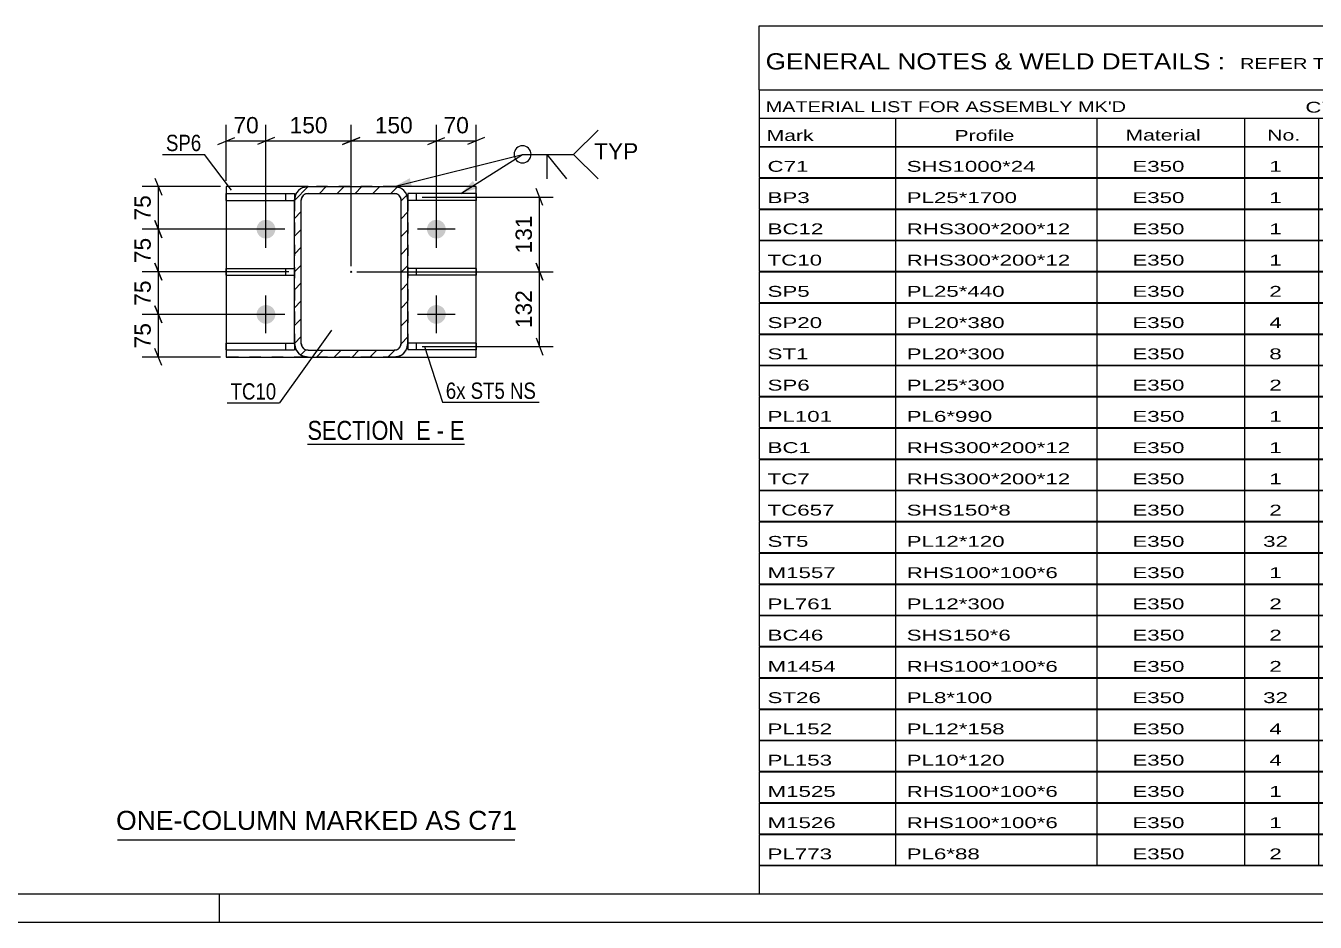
# Model space of a CAD drawing. Header units: millimetres. Extents: x -214 to 627, y -250 to 344.
# Drawn here: x 173 to 400.1, y -250.5 to -92.7 of the extents above; entities that cross this region are included whole.
import ezdxf

# ---------------------------------------------------------------- set-up
doc = ezdxf.new("R2010")
doc.units = ezdxf.units.MM
doc.linetypes.add('DXK_LINE_DOT2', pattern=[3.9198, 1.9599, -1.9599])
doc.linetypes.add('DXK_LINE_DOT3', pattern=[5.9187, 2.979, -0.9799, 0.9799, -0.9799])
doc.styles.add('Arial', font='ARIAL.TTF', dxfattribs={"height": 0.2})
doc.styles.add('Arial Narrow', font='ARIALN.TTF', dxfattribs={"height": 0.2})

# ---------------------------------------------------------------- blocks, each defined once
blk = doc.blocks.new('Unknown-284856835-1134')
at = {"color": 5, "linetype": 'Continuous'}
for p, q in [((-208.86, -245.46), (622.14, -245.46)), ((207.14, -250.46), (207.14, -245.46)), ((-213.86, -250.46), (627.14, -250.46))]:
    blk.add_line(p, q, dxfattribs=at)
blk = doc.blocks.new('Unknown-284856835-23 - 2285')
at = {"color": 6, "linetype": 'Continuous'}
blk.add_line((222.62, -166.33), (250.26, -166.33), dxfattribs=at)
at = {"color": 0, "linetype": 'Continuous'}
blk.add_wipeout([(240.72, -165.58), (240.72, -162.08), (222.62, -162.08), (222.62, -165.58)], dxfattribs=at)
at = {"color": 7, "linetype": 'Continuous', "style": 'Arial Narrow'}
blk.add_text('SECTION ', height=3.34, dxfattribs=at).set_placement((222.62, -165.58))
at = {"color": 0, "linetype": 'Continuous'}
blk.add_wipeout([(244.33, -165.58), (244.33, -162.08), (241.77, -162.08), (241.77, -165.58)], dxfattribs=at)
at = {"color": 7, "linetype": 'Continuous', "style": 'Arial Narrow'}
blk.add_text('E', height=3.34, dxfattribs=at).set_placement((241.77, -165.58))
at = {"color": 0, "linetype": 'Continuous'}
blk.add_wipeout([(246.66, -165.58), (246.66, -162.08), (245.38, -162.08), (245.38, -165.58)], dxfattribs=at)
at = {"color": 7, "linetype": 'Continuous', "style": 'Arial Narrow'}
blk.add_text('-', height=3.34, dxfattribs=at).set_placement((245.38, -165.58))
at = {"color": 0, "linetype": 'Continuous'}
blk.add_wipeout([(250.26, -165.58), (250.26, -162.08), (247.71, -162.08), (247.71, -165.58)], dxfattribs=at)
at = {"color": 7, "linetype": 'Continuous', "style": 'Arial Narrow'}
blk.add_text('E', height=3.34, dxfattribs=at).set_placement((247.71, -165.58))
blk = doc.blocks.new('Part-284856835-2384 - 2285')
at = {"color": 2, "linetype": 'Continuous'}
for p, q in [((252.31, -148.55), (240.31, -148.55)), ((240.31, -148.55), (240.31, -149.75)), ((252.31, -149.75), (240.31, -149.75)), ((252.31, -148.55), (252.31, -149.75))]:
    blk.add_line(p, q, dxfattribs=at)
at = {"color": 7, "linetype": 'DXK_LINE_DOT2'}
blk.add_line((241.81, -149.75), (241.81, -148.55), dxfattribs=at)
blk = doc.blocks.new('Part-284856835-2389 - 2285')
at = {"color": 2, "linetype": 'Continuous'}
for p, q in [((252.31, -122.25), (240.31, -122.25)), ((240.31, -122.25), (240.31, -123.45)), ((252.31, -122.25), (252.31, -123.45)), ((252.31, -123.45), (240.31, -123.45))]:
    blk.add_line(p, q, dxfattribs=at)
at = {"color": 7, "linetype": 'DXK_LINE_DOT2'}
blk.add_line((241.81, -123.45), (241.81, -122.25), dxfattribs=at)
blk = doc.blocks.new('Bolt-284856835-2302 - 2285')
at = {"linetype": 'Continuous'}
for points in [[(213.66, -128.5, -1), (216.96, -128.5, -1)], [(243.66, -128.5, -1), (246.96, -128.5, -1)], [(213.66, -143.5, -1), (216.96, -143.5, -1)], [(243.66, -143.5, -1), (246.96, -143.5, -1)]]:
    blk.add_hatch(color=1, dxfattribs=at).paths.add_polyline_path(points)
at = {"color": 1, "linetype": 'Continuous'}
for p, q in [((215.31, -131.8), (215.31, -125.2)), ((245.31, -131.8), (245.31, -125.2)), ((218.61, -128.5), (212.01, -128.5)), ((248.61, -128.5), (242.01, -128.5)), ((215.31, -146.8), (215.31, -140.2)), ((245.31, -146.8), (245.31, -140.2)), ((218.61, -143.5), (212.01, -143.5)), ((248.61, -143.5), (242.01, -143.5))]:
    blk.add_line(p, q, dxfattribs=at)
blk = doc.blocks.new('Part-284856835-2394 - 2285')
at = {"color": 2, "linetype": 'Continuous'}
for p, q in [((252.31, -135.4), (240.31, -135.4)), ((240.31, -135.4), (240.31, -136.6)), ((252.31, -135.4), (252.31, -136.6)), ((252.31, -136.6), (240.31, -136.6))]:
    blk.add_line(p, q, dxfattribs=at)
at = {"color": 7, "linetype": 'DXK_LINE_DOT2'}
blk.add_line((241.81, -136.6), (241.81, -135.4), dxfattribs=at)
blk = doc.blocks.new('Part-284856835-2399 - 2285')
at = {"color": 2, "linetype": 'Continuous'}
for p, q in [((208.31, -149.75), (208.31, -148.55)), ((208.31, -148.55), (220.31, -148.55)), ((208.31, -149.75), (220.31, -149.75)), ((220.31, -148.61), (220.31, -149.75))]:
    blk.add_line(p, q, dxfattribs=at)
at = {"color": 7, "linetype": 'DXK_LINE_DOT2'}
for p, q in [((218.81, -149.75), (218.81, -148.55)), ((220.31, -148.61), (220.31, -148.55)), ((220.31, -148.55), (220.31, -148.61)), ((220.31, -148.55), (220.31, -148.55)), ((220.31, -148.55), (220.31, -148.55))]:
    blk.add_line(p, q, dxfattribs=at)
blk = doc.blocks.new('Part-284856835-2404 - 2285')
at = {"color": 2, "linetype": 'Continuous'}
for p, q in [((208.31, -123.45), (208.31, -122.25)), ((208.31, -122.25), (220.31, -122.25)), ((220.31, -122.25), (220.31, -123.4)), ((208.31, -123.45), (220.31, -123.45))]:
    blk.add_line(p, q, dxfattribs=at)
at = {"color": 7, "linetype": 'DXK_LINE_DOT2'}
for p, q in [((218.81, -123.45), (218.81, -122.25)), ((220.31, -123.4), (220.31, -123.45)), ((220.31, -123.45), (220.31, -123.45)), ((220.31, -123.45), (220.31, -123.45))]:
    blk.add_line(p, q, dxfattribs=at)
blk = doc.blocks.new('Part-284856835-2409 - 2285')
at = {"color": 2, "linetype": 'Continuous'}
for p, q in [((208.31, -136.6), (208.31, -135.4)), ((208.31, -135.4), (220.31, -135.4)), ((208.31, -136.6), (220.31, -136.6))]:
    blk.add_line(p, q, dxfattribs=at)
at = {"color": 7, "linetype": 'DXK_LINE_DOT2'}
for p, q in [((218.81, -136.6), (218.81, -135.4)), ((220.31, -135.4), (220.31, -136.6)), ((220.31, -135.4), (220.31, -135.4)), ((220.31, -135.4), (220.31, -135.4)), ((220.31, -136.6), (220.31, -136.6)), ((220.31, -136.6), (220.31, -136.6))]:
    blk.add_line(p, q, dxfattribs=at)
blk = doc.blocks.new('Part-284856835-2452 - 2285')
at = {"color": 2, "linetype": 'Continuous'}
for p, q in [((208.31, -121), (208.31, -151)), ((222.71, -121), (208.31, -121)), ((252.31, -121), (237.91, -121)), ((252.31, -151), (252.31, -121)), ((208.31, -151), (222.71, -151)), ((237.91, -151), (252.31, -151))]:
    blk.add_line(p, q, dxfattribs=at)
at = {"color": 7, "linetype": 'DXK_LINE_DOT2'}
for p, q in [((237.91, -121), (222.71, -121)), ((237.91, -151), (208.31, -151))]:
    blk.add_line(p, q, dxfattribs=at)
blk = doc.blocks.new('Part-284856835-2469 - 2285')
at = {"linetype": 'Continuous'}
h = blk.add_hatch(dxfattribs=at)
h.set_pattern_fill('', scale=0.7, style=0, pattern_type=0)
h.set_pattern_definition([(45, (220.3085, -148.6022), (-1.57154, 1.57154), [])])
h.paths.add_polyline_path([(220.31, -123.4), (220.31, -148.6), (220.49, -149.52), (221.01, -150.3), (221.79, -150.82), (222.71, -151), (237.91, -151), (238.83, -150.82), (239.61, -150.3), (240.13, -149.52), (240.31, -148.6), (240.31, -123.4), (240.13, -122.48), (239.61, -121.71), (238.83, -121.18), (237.91, -121), (222.71, -121), (221.79, -121.18), (221.01, -121.71), (220.49, -122.48)])
h.paths.add_polyline_path([(221.86, -122.55), (222.25, -122.29), (222.71, -122.2), (237.91, -122.2), (238.37, -122.29), (238.76, -122.55), (239.02, -122.94), (239.11, -123.4), (239.11, -148.6), (239.02, -149.06), (238.76, -149.45), (238.37, -149.71), (237.91, -149.8), (222.71, -149.8), (222.25, -149.71), (221.86, -149.45), (221.6, -149.06), (221.51, -148.6), (221.51, -123.4), (221.6, -122.94)])
blk.add_hatch(color=246, dxfattribs=at).paths.add_polyline_path([(230.31, -136.1, -1), (230.31, -135.9, -1)])
at = {"color": 7, "linetype": 'DXK_LINE_DOT2'}
for p, q in [((220.31, -123.4), (220.49, -122.48)), ((221.79, -121.18), (222.71, -121)), ((222.71, -122.2), (222.25, -122.29)), ((222.71, -121), (237.91, -121)), ((222.71, -122.2), (237.91, -122.2)), ((237.91, -121), (238.83, -121.18)), ((238.37, -122.29), (237.91, -122.2)), ((240.13, -122.48), (240.31, -123.4)), ((220.31, -123.4), (220.31, -148.6)), ((221.6, -122.94), (221.51, -123.4)), ((221.51, -148.6), (221.51, -123.4)), ((239.11, -123.4), (239.02, -122.94)), ((239.11, -148.6), (239.11, -123.4)), ((240.31, -123.4), (240.31, -148.6)), ((240.31, -123.4), (240.31, -123.4)), ((220.49, -149.52), (220.31, -148.6)), ((221.51, -148.6), (221.6, -149.06)), ((222.25, -149.71), (222.71, -149.8)), ((222.71, -149.8), (237.91, -149.8)), ((237.91, -149.8), (238.37, -149.71)), ((239.02, -149.06), (239.11, -148.6)), ((240.31, -148.6), (240.13, -149.52)), ((222.71, -151), (221.79, -150.82)), ((222.71, -151), (237.91, -151)), ((238.83, -150.82), (237.91, -151))]:
    blk.add_line(p, q, dxfattribs=at)
at = {"color": 2, "linetype": 'Continuous'}
for p, q in [((220.49, -122.48), (220.31, -123.4)), ((222.71, -121), (221.79, -121.18)), ((222.25, -122.29), (222.71, -122.2)), ((222.71, -121), (222.71, -121)), ((222.71, -121), (237.91, -121)), ((222.71, -122.2), (222.71, -122.2)), ((222.71, -122.2), (237.91, -122.2)), ((237.91, -121), (237.91, -121)), ((238.83, -121.18), (237.91, -121)), ((237.91, -122.2), (237.91, -122.2)), ((237.91, -122.2), (238.37, -122.29)), ((240.31, -123.4), (240.13, -122.48)), ((220.31, -123.4), (220.31, -123.4)), ((220.31, -148.6), (220.31, -123.4)), ((221.51, -123.4), (221.6, -122.94)), ((221.51, -123.4), (221.51, -123.4)), ((221.51, -148.6), (221.51, -123.4)), ((239.02, -122.94), (239.11, -123.4)), ((239.11, -123.4), (239.11, -123.4)), ((239.11, -148.6), (239.11, -123.4)), ((240.31, -123.4), (240.31, -123.4)), ((240.31, -148.6), (240.31, -123.4)), ((220.31, -148.6), (220.31, -148.6)), ((220.31, -148.6), (220.49, -149.52)), ((221.51, -148.6), (221.51, -148.6)), ((221.6, -149.06), (221.51, -148.6)), ((222.71, -149.8), (222.25, -149.71)), ((222.71, -149.8), (222.71, -149.8)), ((222.71, -149.8), (237.91, -149.8)), ((238.37, -149.71), (237.91, -149.8)), ((237.91, -149.8), (237.91, -149.8)), ((239.11, -148.6), (239.02, -149.06)), ((239.11, -148.6), (239.11, -148.6)), ((240.13, -149.52), (240.31, -148.6)), ((240.31, -148.6), (240.31, -148.6)), ((221.79, -150.82), (222.71, -151)), ((222.71, -151), (222.71, -151)), ((222.71, -151), (237.91, -151)), ((237.91, -151), (238.83, -150.82)), ((237.91, -151), (237.91, -151))]:
    blk.add_line(p, q, dxfattribs=at)
at = {"color": 7, "linetype": 'DXK_LINE_DOT3'}
blk.add_line((230.31, -136), (230.31, -136), dxfattribs=at)
at = {"color": 246, "linetype": 'DXK_LINE_DOT2'}
blk.add_line((230.31, -136), (230.31, -136), dxfattribs=at)
at = {"color": 246, "linetype": 'Continuous'}
blk.add_circle((230.31, -136), 0.1, dxfattribs=at)
at = {"color": 7, "linetype": 'DXK_LINE_DOT2'}
for centre, radius, start, end in [((222.71, -123.4), 2.4, 112.5, 157.5), ((222.71, -123.4), 1.2, 112.5, 157.5), ((237.91, -123.4), 1.2, 22.5, 67.5), ((237.91, -123.4), 2.4, 22.5, 67.5), ((222.71, -148.6), 2.4, 202.5, 247.5), ((222.71, -148.6), 1.2, 202.5, 247.5), ((237.91, -148.6), 1.2, 292.5, 337.5), ((237.91, -148.6), 2.4, 292.5, 337.5)]:
    blk.add_arc(centre, radius, start, end, dxfattribs=at)
at = {"color": 2, "linetype": 'Continuous'}
for centre, radius, start, end in [((222.71, -123.4), 2.4, 112.5, 157.5), ((222.71, -123.4), 1.2, 112.5, 157.5), ((237.91, -123.4), 1.2, 22.5, 67.5), ((237.91, -123.4), 2.4, 22.5, 67.5), ((222.71, -148.6), 2.4, 202.5, 247.5), ((222.71, -148.6), 1.2, 202.5, 247.5), ((237.91, -148.6), 1.2, 292.5, 337.5), ((237.91, -148.6), 2.4, 292.5, 337.5)]:
    blk.add_arc(centre, radius, start, end, dxfattribs=at)
blk = doc.blocks.new('StraightDimension-284856835-2519 - 2285')
at = {"color": 7, "linetype": 'Continuous'}
for p, q in [((231.31, -136), (265.88, -136)), ((264.08, -137.5), (262.88, -134.5)), ((263.48, -149.15), (263.48, -136)), ((242.81, -149.15), (265.88, -149.15)), ((262.88, -147.65), (264.08, -150.65))]:
    blk.add_line(p, q, dxfattribs=at)
at = {"color": 0}
blk.add_wipeout([(262.73, -138.64), (258.53, -138.64), (258.53, -146.51), (262.73, -146.51)], dxfattribs=at)
at = {"color": 3, "style": 'Arial'}
blk.add_text('132', height=2.865, rotation=90.0002, dxfattribs=at).set_placement((262.13, -145.91))
blk = doc.blocks.new('StraightDimension-284856835-2476 - 2285')
at = {"color": 7, "linetype": 'Continuous'}
for p, q in [((208.31, -120), (208.31, -110.13)), ((215.31, -127.5), (215.31, -110.13)), ((206.81, -113.58), (209.81, -112.38)), ((208.31, -112.98), (215.31, -112.98)), ((216.81, -112.38), (213.81, -113.58))]:
    blk.add_line(p, q, dxfattribs=at)
at = {"color": 0}
blk.add_wipeout([(214.63, -112.23), (214.63, -108.03), (208.98, -108.03), (208.98, -112.23)], dxfattribs=at)
at = {"color": 3, "style": 'Arial'}
blk.add_text('70', height=2.865, dxfattribs=at).set_placement((209.58, -111.63))
blk = doc.blocks.new('StraightDimension-284856835-2486 - 2285')
at = {"color": 7, "linetype": 'Continuous'}
for p, q in [((230.31, -135), (230.31, -110.13)), ((245.31, -127.5), (245.31, -110.13)), ((231.81, -112.38), (228.81, -113.58)), ((230.31, -112.98), (245.31, -112.98)), ((243.81, -113.58), (246.81, -112.38))]:
    blk.add_line(p, q, dxfattribs=at)
at = {"color": 0}
blk.add_wipeout([(241.74, -112.23), (241.74, -108.03), (233.87, -108.03), (233.87, -112.23)], dxfattribs=at)
at = {"color": 3, "style": 'Arial'}
blk.add_text('150', height=2.865, dxfattribs=at).set_placement((234.47, -111.63))
blk = doc.blocks.new('StraightDimension-284856835-2497 - 2285')
at = {"color": 7, "linetype": 'Continuous'}
for p, q in [((215.31, -127.5), (215.31, -110.13)), ((230.31, -135), (230.31, -110.13)), ((216.81, -112.38), (213.81, -113.58)), ((215.31, -112.98), (230.31, -112.98)), ((228.81, -113.58), (231.81, -112.38))]:
    blk.add_line(p, q, dxfattribs=at)
at = {"color": 0}
blk.add_wipeout([(226.74, -112.23), (226.74, -108.03), (218.87, -108.03), (218.87, -112.23)], dxfattribs=at)
at = {"color": 3, "style": 'Arial'}
blk.add_text('150', height=2.865, dxfattribs=at).set_placement((219.47, -111.63))
blk = doc.blocks.new('StraightDimension-284856835-2508 - 2285')
at = {"color": 7, "linetype": 'Continuous'}
for p, q in [((245.31, -127.5), (245.31, -110.13)), ((252.31, -120), (252.31, -110.13)), ((243.81, -113.58), (246.81, -112.38)), ((245.31, -112.98), (252.31, -112.98)), ((253.81, -112.38), (250.81, -113.58))]:
    blk.add_line(p, q, dxfattribs=at)
at = {"color": 0}
blk.add_wipeout([(251.63, -112.23), (251.63, -108.03), (245.98, -108.03), (245.98, -112.23)], dxfattribs=at)
at = {"color": 3, "style": 'Arial'}
blk.add_text('70', height=2.865, dxfattribs=at).set_placement((246.58, -111.63))
blk = doc.blocks.new('StraightDimension-284856835-2526 - 2285')
at = {"color": 7, "linetype": 'Continuous'}
for p, q in [((264.08, -124.35), (262.88, -121.35)), ((242.81, -122.85), (265.88, -122.85)), ((263.48, -136), (263.48, -122.85)), ((231.31, -136), (265.88, -136)), ((262.88, -134.5), (264.08, -137.5))]:
    blk.add_line(p, q, dxfattribs=at)
at = {"color": 0}
blk.add_wipeout([(262.73, -125.49), (258.53, -125.49), (258.53, -133.36), (262.73, -133.36)], dxfattribs=at)
at = {"color": 3, "style": 'Arial'}
blk.add_text('131', height=2.865, rotation=90.0002, dxfattribs=at).set_placement((262.13, -132.76))
blk = doc.blocks.new('StraightDimension-284856835-2534 - 2285')
at = {"color": 7, "linetype": 'Continuous'}
for p, q in [((195.76, -119.5), (196.96, -122.5)), ((207.31, -121), (193.51, -121)), ((196.36, -128.5), (196.36, -121)), ((196.96, -130), (195.76, -127)), ((214.31, -128.5), (193.51, -128.5))]:
    blk.add_line(p, q, dxfattribs=at)
at = {"color": 0}
blk.add_wipeout([(195.61, -121.93), (191.41, -121.93), (191.41, -127.58), (195.61, -127.58)], dxfattribs=at)
at = {"color": 3, "style": 'Arial'}
blk.add_text('75', height=2.865, rotation=90.0002, dxfattribs=at).set_placement((195.01, -126.98))
blk = doc.blocks.new('StraightDimension-284856835-2545 - 2285')
at = {"color": 7, "linetype": 'Continuous'}
for p, q in [((195.76, -127), (196.96, -130)), ((214.31, -128.5), (193.51, -128.5)), ((196.36, -136), (196.36, -128.5)), ((219.31, -136), (193.51, -136)), ((196.96, -137.5), (195.76, -134.5))]:
    blk.add_line(p, q, dxfattribs=at)
at = {"color": 0}
blk.add_wipeout([(195.61, -129.43), (191.41, -129.43), (191.41, -135.08), (195.61, -135.08)], dxfattribs=at)
at = {"color": 3, "style": 'Arial'}
blk.add_text('75', height=2.865, rotation=90.0002, dxfattribs=at).set_placement((195.01, -134.48))
blk = doc.blocks.new('StraightDimension-284856835-2556 - 2285')
at = {"color": 7, "linetype": 'Continuous'}
for p, q in [((219.31, -136), (193.51, -136)), ((195.76, -134.5), (196.96, -137.5)), ((196.36, -143.5), (196.36, -136)), ((196.96, -145), (195.76, -142)), ((214.31, -143.5), (193.51, -143.5))]:
    blk.add_line(p, q, dxfattribs=at)
at = {"color": 0}
blk.add_wipeout([(195.61, -136.93), (191.41, -136.93), (191.41, -142.58), (195.61, -142.58)], dxfattribs=at)
at = {"color": 3, "style": 'Arial'}
blk.add_text('75', height=2.865, rotation=90.0002, dxfattribs=at).set_placement((195.01, -141.98))
blk = doc.blocks.new('StraightDimension-284856835-2567 - 2285')
at = {"color": 7, "linetype": 'Continuous'}
for p, q in [((195.76, -142), (196.96, -145)), ((214.31, -143.5), (193.51, -143.5)), ((196.36, -151), (196.36, -143.5)), ((196.96, -152.5), (195.76, -149.5)), ((207.31, -151), (193.51, -151))]:
    blk.add_line(p, q, dxfattribs=at)
at = {"color": 0}
blk.add_wipeout([(195.61, -144.43), (191.41, -144.43), (191.41, -150.08), (195.61, -150.08)], dxfattribs=at)
at = {"color": 3, "style": 'Arial'}
blk.add_text('75', height=2.865, rotation=90.0002, dxfattribs=at).set_placement((195.01, -149.48))
blk = doc.blocks.new('Unknown-284856835-10415')
at = {"color": 7, "linetype": 'Continuous'}
for p, q in [((302.14, -92.71), (462.14, -92.71)), ((302.14, -103.96), (302.14, -92.71)), ((462.14, -92.71), (462.14, -103.96)), ((302.14, -103.96), (462.14, -103.96)), ((302.14, -103.96), (302.14, -108.96)), ((462.14, -103.96), (462.14, -108.96)), ((302.14, -108.96), (462.14, -108.96)), ((302.14, -108.96), (302.14, -113.96)), ((326.14, -108.96), (326.14, -113.96)), ((361.64, -108.96), (361.64, -113.96)), ((387.64, -108.96), (387.64, -113.96)), ((400.64, -108.96), (400.64, -113.96)), ((418.14, -108.96), (418.14, -113.96)), ((440.14, -108.96), (440.14, -113.96)), ((462.14, -108.96), (462.14, -113.96)), ((302.14, -113.96), (462.14, -113.96)), ((302.14, -114.01), (302.14, -119.41)), ((302.14, -114.01), (462.14, -114.01)), ((326.14, -113.96), (326.14, -119.46)), ((361.64, -113.96), (361.64, -119.46)), ((387.64, -113.96), (387.64, -119.46)), ((400.64, -113.96), (400.64, -119.46)), ((418.14, -113.96), (418.14, -119.46)), ((440.14, -113.96), (440.14, -119.46)), ((462.14, -114.01), (462.14, -119.41)), ((302.14, -119.41), (462.14, -119.41)), ((302.14, -119.51), (302.14, -124.91)), ((302.14, -119.51), (462.14, -119.51)), ((326.14, -119.46), (326.14, -124.96)), ((361.64, -119.46), (361.64, -124.96)), ((387.64, -119.46), (387.64, -124.96)), ((400.64, -119.46), (400.64, -124.96)), ((418.14, -119.46), (418.14, -124.96)), ((440.14, -119.46), (440.14, -124.96)), ((462.14, -119.51), (462.14, -124.91)), ((302.14, -124.91), (462.14, -124.91)), ((302.14, -125.01), (302.14, -130.41)), ((302.14, -125.01), (462.14, -125.01)), ((326.14, -124.96), (326.14, -130.46)), ((361.64, -124.96), (361.64, -130.46)), ((387.64, -124.96), (387.64, -130.46)), ((400.64, -124.96), (400.64, -130.46)), ((418.14, -124.96), (418.14, -130.46)), ((440.14, -124.96), (440.14, -130.46)), ((462.14, -125.01), (462.14, -130.41)), ((302.14, -130.41), (462.14, -130.41)), ((302.14, -130.51), (302.14, -135.91)), ((302.14, -130.51), (462.14, -130.51)), ((326.14, -130.46), (326.14, -135.96)), ((361.64, -130.46), (361.64, -135.96)), ((387.64, -130.46), (387.64, -135.96)), ((400.64, -130.46), (400.64, -135.96)), ((418.14, -130.46), (418.14, -135.96)), ((440.14, -130.46), (440.14, -135.96)), ((462.14, -130.51), (462.14, -135.91)), ((302.14, -135.91), (462.14, -135.91)), ((302.14, -136.01), (302.14, -141.41)), ((302.14, -136.01), (462.14, -136.01)), ((326.14, -135.96), (326.14, -141.46)), ((361.64, -135.96), (361.64, -141.46)), ((387.64, -135.96), (387.64, -141.46)), ((400.64, -135.96), (400.64, -141.46)), ((418.14, -135.96), (418.14, -141.46)), ((440.14, -135.96), (440.14, -141.46)), ((462.14, -136.01), (462.14, -141.41)), ((302.14, -141.41), (462.14, -141.41)), ((302.14, -141.51), (302.14, -146.91)), ((302.14, -141.51), (462.14, -141.51)), ((326.14, -141.46), (326.14, -146.96)), ((361.64, -141.46), (361.64, -146.96)), ((387.64, -141.46), (387.64, -146.96)), ((400.64, -141.46), (400.64, -146.96)), ((418.14, -141.46), (418.14, -146.96)), ((440.14, -141.46), (440.14, -146.96)), ((462.14, -141.51), (462.14, -146.91)), ((302.14, -146.91), (462.14, -146.91)), ((302.14, -147.01), (302.14, -152.41)), ((302.14, -147.01), (462.14, -147.01)), ((326.14, -146.96), (326.14, -152.46)), ((361.64, -146.96), (361.64, -152.46)), ((387.64, -146.96), (387.64, -152.46)), ((400.64, -146.96), (400.64, -152.46)), ((418.14, -146.96), (418.14, -152.46)), ((440.14, -146.96), (440.14, -152.46)), ((462.14, -147.01), (462.14, -152.41)), ((302.14, -152.41), (462.14, -152.41)), ((302.14, -152.51), (302.14, -157.91)), ((302.14, -152.51), (462.14, -152.51)), ((326.14, -152.46), (326.14, -157.96)), ((361.64, -152.46), (361.64, -157.96)), ((387.64, -152.46), (387.64, -157.96)), ((400.64, -152.46), (400.64, -157.96)), ((418.14, -152.46), (418.14, -157.96)), ((440.14, -152.46), (440.14, -157.96)), ((462.14, -152.51), (462.14, -157.91)), ((302.14, -157.91), (462.14, -157.91)), ((302.14, -158.01), (302.14, -163.41)), ((302.14, -158.01), (462.14, -158.01)), ((326.14, -157.96), (326.14, -163.46)), ((361.64, -157.96), (361.64, -163.46)), ((387.64, -157.96), (387.64, -163.46)), ((400.64, -157.96), (400.64, -163.46)), ((418.14, -157.96), (418.14, -163.46)), ((440.14, -157.96), (440.14, -163.46)), ((462.14, -158.01), (462.14, -163.41)), ((302.14, -163.41), (462.14, -163.41)), ((326.14, -163.46), (326.14, -168.96)), ((361.64, -163.46), (361.64, -168.96)), ((387.64, -163.46), (387.64, -168.96)), ((400.64, -163.46), (400.64, -168.96)), ((418.14, -163.46), (418.14, -168.96)), ((440.14, -163.46), (440.14, -168.96)), ((302.14, -163.51), (302.14, -168.91)), ((302.14, -163.51), (462.14, -163.51)), ((462.14, -163.51), (462.14, -168.91)), ((302.14, -168.91), (462.14, -168.91)), ((302.14, -169.01), (302.14, -174.41)), ((302.14, -169.01), (462.14, -169.01)), ((326.14, -168.96), (326.14, -174.46)), ((361.64, -168.96), (361.64, -174.46)), ((387.64, -168.96), (387.64, -174.46)), ((400.64, -168.96), (400.64, -174.46)), ((418.14, -168.96), (418.14, -174.46)), ((440.14, -168.96), (440.14, -174.46)), ((462.14, -169.01), (462.14, -174.41)), ((302.14, -174.41), (462.14, -174.41)), ((302.14, -174.51), (302.14, -179.91)), ((302.14, -174.51), (462.14, -174.51)), ((326.14, -174.46), (326.14, -179.96)), ((361.64, -174.46), (361.64, -179.96)), ((387.64, -174.46), (387.64, -179.96)), ((400.64, -174.46), (400.64, -179.96)), ((418.14, -174.46), (418.14, -179.96)), ((440.14, -174.46), (440.14, -179.96)), ((462.14, -174.51), (462.14, -179.91)), ((302.14, -179.91), (462.14, -179.91)), ((302.14, -180.01), (302.14, -185.41)), ((302.14, -180.01), (462.14, -180.01)), ((326.14, -179.96), (326.14, -185.46)), ((361.64, -179.96), (361.64, -185.46)), ((387.64, -179.96), (387.64, -185.46)), ((400.64, -179.96), (400.64, -185.46)), ((418.14, -179.96), (418.14, -185.46)), ((440.14, -179.96), (440.14, -185.46)), ((462.14, -180.01), (462.14, -185.41)), ((302.14, -185.41), (462.14, -185.41)), ((302.14, -185.51), (302.14, -190.91)), ((302.14, -185.51), (462.14, -185.51)), ((326.14, -185.46), (326.14, -190.96)), ((361.64, -185.46), (361.64, -190.96)), ((387.64, -185.46), (387.64, -190.96)), ((400.64, -185.46), (400.64, -190.96)), ((418.14, -185.46), (418.14, -190.96)), ((440.14, -185.46), (440.14, -190.96)), ((462.14, -185.51), (462.14, -190.91)), ((302.14, -190.91), (462.14, -190.91)), ((302.14, -191.01), (302.14, -196.41)), ((302.14, -191.01), (462.14, -191.01)), ((326.14, -190.96), (326.14, -196.46)), ((361.64, -190.96), (361.64, -196.46)), ((387.64, -190.96), (387.64, -196.46)), ((400.64, -190.96), (400.64, -196.46)), ((418.14, -190.96), (418.14, -196.46)), ((440.14, -190.96), (440.14, -196.46)), ((462.14, -191.01), (462.14, -196.41)), ((302.14, -196.41), (462.14, -196.41)), ((302.14, -196.51), (302.14, -201.91)), ((302.14, -196.51), (462.14, -196.51)), ((326.14, -196.46), (326.14, -201.96)), ((361.64, -196.46), (361.64, -201.96)), ((387.64, -196.46), (387.64, -201.96)), ((400.64, -196.46), (400.64, -201.96)), ((418.14, -196.46), (418.14, -201.96)), ((440.14, -196.46), (440.14, -201.96)), ((462.14, -196.51), (462.14, -201.91)), ((302.14, -201.91), (462.14, -201.91)), ((302.14, -202.01), (302.14, -207.41)), ((302.14, -202.01), (462.14, -202.01)), ((326.14, -201.96), (326.14, -207.46)), ((361.64, -201.96), (361.64, -207.46)), ((387.64, -201.96), (387.64, -207.46)), ((400.64, -201.96), (400.64, -207.46)), ((418.14, -201.96), (418.14, -207.46)), ((440.14, -201.96), (440.14, -207.46)), ((462.14, -202.01), (462.14, -207.41)), ((302.14, -207.41), (462.14, -207.41)), ((302.14, -207.51), (302.14, -212.91)), ((302.14, -207.51), (462.14, -207.51)), ((326.14, -207.46), (326.14, -212.96)), ((361.64, -207.46), (361.64, -212.96)), ((387.64, -207.46), (387.64, -212.96)), ((400.64, -207.46), (400.64, -212.96)), ((418.14, -207.46), (418.14, -212.96)), ((440.14, -207.46), (440.14, -212.96)), ((462.14, -207.51), (462.14, -212.91)), ((302.14, -212.91), (462.14, -212.91)), ((302.14, -213.01), (302.14, -218.41)), ((302.14, -213.01), (462.14, -213.01)), ((326.14, -212.96), (326.14, -218.46)), ((361.64, -212.96), (361.64, -218.46)), ((387.64, -212.96), (387.64, -218.46)), ((400.64, -212.96), (400.64, -218.46)), ((418.14, -212.96), (418.14, -218.46)), ((440.14, -212.96), (440.14, -218.46)), ((462.14, -213.01), (462.14, -218.41)), ((302.14, -218.41), (462.14, -218.41)), ((302.14, -218.51), (302.14, -223.91)), ((302.14, -218.51), (462.14, -218.51)), ((326.14, -218.46), (326.14, -223.96)), ((361.64, -218.46), (361.64, -223.96)), ((387.64, -218.46), (387.64, -223.96)), ((400.64, -218.46), (400.64, -223.96)), ((418.14, -218.46), (418.14, -223.96)), ((440.14, -218.46), (440.14, -223.96)), ((462.14, -218.51), (462.14, -223.91)), ((302.14, -223.91), (462.14, -223.91)), ((302.14, -224.01), (302.14, -229.41)), ((302.14, -224.01), (462.14, -224.01)), ((326.14, -223.96), (326.14, -229.46)), ((361.64, -223.96), (361.64, -229.46)), ((387.64, -223.96), (387.64, -229.46)), ((400.64, -223.96), (400.64, -229.46)), ((418.14, -223.96), (418.14, -229.46)), ((440.14, -223.96), (440.14, -229.46)), ((462.14, -224.01), (462.14, -229.41)), ((302.14, -229.41), (462.14, -229.41)), ((302.14, -229.51), (302.14, -234.91)), ((302.14, -229.51), (462.14, -229.51)), ((326.14, -229.46), (326.14, -234.96)), ((361.64, -229.46), (361.64, -234.96)), ((387.64, -229.46), (387.64, -234.96)), ((400.64, -229.46), (400.64, -234.96)), ((418.14, -229.46), (418.14, -234.96)), ((440.14, -229.46), (440.14, -234.96)), ((462.14, -229.51), (462.14, -234.91)), ((302.14, -234.91), (462.14, -234.91)), ((302.14, -235.01), (302.14, -240.41)), ((302.14, -235.01), (462.14, -235.01)), ((326.14, -234.96), (326.14, -240.46)), ((361.64, -234.96), (361.64, -240.46)), ((387.64, -234.96), (387.64, -240.46)), ((400.64, -234.96), (400.64, -240.46)), ((418.14, -234.96), (418.14, -240.46)), ((440.14, -234.96), (440.14, -240.46)), ((462.14, -235.01), (462.14, -240.41)), ((302.14, -240.41), (462.14, -240.41)), ((302.14, -240.46), (462.14, -240.46)), ((302.14, -240.46), (302.14, -245.46)), ((418.14, -240.46), (418.14, -245.46)), ((440.14, -240.46), (440.14, -245.46)), ((462.14, -240.46), (462.14, -245.46)), ((302.14, -245.46), (462.14, -245.46))]:
    blk.add_line(p, q, dxfattribs=at)
at = {"color": 7, "style": 'Arial Narrow'}
for s, height, width, p in [('GENERAL NOTES & WELD DETAILS :', 2.8633, 1.4, (303.3, -100.4)), ('REFER TYP DRAWING TYP-01', 1.9089, 1.6, (386.84, -100.3)), ("MATERIAL LIST FOR ASSEMBLY MK'D", 1.9089, 1.6, (303.3, -107.9)), ('C71', 1.909, 1.794707, (398.34, -107.99)), ('1', 1.91, 1.794707, (424.23, -107.9)), ('No. Required', 1.9089, 1.6, (433.56, -107.9)), ('Mark', 1.909, 1.7, (303.48, -112.96)), ('Profile', 1.909, 1.7, (336.56, -112.96)), ('Material', 1.909, 1.7, (366.68, -112.9)), ('No.', 1.909, 1.7, (391.64, -112.9)), ('Length', 1.909, 1.7, (402.14, -112.9)), ('Area', 1.909, 1.7, (424.64, -112.9)), ('Weight', 1.909, 1.7, (444.14, -112.9))]:
    blk.add_text(s, height=height, dxfattribs=dict(at, width=width)).set_placement(p)
at = {"color": 7, "linetype": 'Continuous', "style": 'Arial Narrow'}
for s, height, width, p in [('C71', 1.909, 1.794707, (303.64, -118.4)), ('SHS1000*24', 1.909, 1.794707, (328.14, -118.4)), ('E350', 1.909, 1.794707, (367.88, -118.4)), ('1', 1.91, 1.794707, (392, -118.4)), ('19087', 1.909, 1.794707, (402.54, -118.4)), ('76.4', 1.909, 1.794707, (426.28, -118.4)), ('140***', 1.909, 1.794707, (443.8, -118.4)), ('BP3', 1.909, 1.794707, (303.64, -123.9)), ('PL25*1700', 1.909, 1.794707, (328.14, -123.9)), ('E350', 1.909, 1.794707, (367.88, -123.9)), ('1', 1.91, 1.794707, (392, -123.9)), ('1700', 1.909, 1.794707, (404.73, -123.9)), ('6.0', 1.909, 1.794707, (428.46, -123.9)), ('567.2', 1.909, 1.794707, (445.1, -123.9)), ('BC12', 1.909, 1.794707, (303.64, -129.4)), ('RHS300*200*12', 1.9089, 1.794707, (328.14, -129.4)), ('E350', 1.909, 1.794707, (367.88, -129.4)), ('1', 1.91, 1.794707, (392, -129.4)), ('1075', 1.909, 1.794707, (404.73, -129.4)), ('1.1', 1.909, 1.794707, (428.46, -129.4)), ('96.4', 1.909, 1.794707, (447.29, -129.4)), ('TC10', 1.909, 1.794707, (303.64, -134.9)), ('RHS300*200*12', 1.9089, 1.794707, (328.14, -134.9)), ('E350', 1.909, 1.794707, (367.88, -134.9)), ('1', 1.91, 1.794707, (392, -134.9)), ('1075', 1.909, 1.794707, (404.73, -134.9)), ('1.1', 1.909, 1.794707, (428.46, -134.9)), ('96.4', 1.909, 1.794707, (447.29, -134.9)), ('SP5', 1.909, 1.794707, (303.64, -140.4)), ('PL25*440', 1.909, 1.794707, (328.14, -140.4)), ('E350', 1.909, 1.794707, (367.88, -140.4)), ('2', 1.91, 1.794707, (392, -140.4)), ('540', 1.909, 1.794707, (406.91, -140.4)), ('0.5', 1.909, 1.794707, (428.46, -140.4)), ('93.3', 1.909, 1.794707, (447.29, -140.4)), ('SP20', 1.909, 1.794707, (303.64, -145.9)), ('PL20*380', 1.909, 1.794707, (328.14, -145.9)), ('E350', 1.909, 1.794707, (367.88, -145.9)), ('4', 1.91, 1.794707, (392, -145.9)), ('380', 1.909, 1.794707, (406.91, -145.9)), ('0.3', 1.909, 1.794707, (428.46, -145.9)), ('90.7', 1.909, 1.794707, (447.29, -145.9)), ('ST1', 1.909, 1.794707, (303.64, -151.4)), ('PL20*300', 1.909, 1.794707, (328.14, -151.4)), ('E350', 1.909, 1.794707, (367.88, -151.4)), ('8', 1.91, 1.794707, (392, -151.4)), ('300', 1.909, 1.794707, (406.91, -151.4)), ('0.1', 1.909, 1.794707, (428.46, -151.4)), ('63.6', 1.909, 1.794707, (447.29, -151.4)), ('SP6', 1.909, 1.794707, (303.64, -156.9)), ('PL25*300', 1.909, 1.794707, (328.14, -156.9)), ('E350', 1.909, 1.794707, (367.88, -156.9)), ('2', 1.91, 1.794707, (392, -156.9)), ('440', 1.909, 1.794707, (406.91, -156.9)), ('0.3', 1.909, 1.794707, (428.46, -156.9)), ('51.8', 1.909, 1.794707, (447.29, -156.9)), ('PL101', 1.909, 1.794707, (303.64, -162.4)), ('PL6*990', 1.909, 1.794707, (328.14, -162.4)), ('E350', 1.909, 1.794707, (367.88, -162.4)), ('1', 1.91, 1.794707, (392, -162.4)), ('990', 1.909, 1.794707, (406.91, -162.4)), ('2.0', 1.909, 1.794707, (428.46, -162.4)), ('46.2', 1.909, 1.794707, (447.29, -162.4)), ('BC1', 1.909, 1.794707, (303.64, -167.9)), ('RHS300*200*12', 1.9089, 1.794707, (328.14, -167.9)), ('E350', 1.909, 1.794707, (367.88, -167.9)), ('1', 1.91, 1.794707, (392, -167.9)), ('475', 1.909, 1.794707, (406.91, -167.9)), ('0.5', 1.909, 1.794707, (428.46, -167.9)), ('42.6', 1.909, 1.794707, (447.29, -167.9)), ('TC7', 1.909, 1.794707, (303.64, -173.4)), ('RHS300*200*12', 1.9089, 1.794707, (328.14, -173.4)), ('E350', 1.909, 1.794707, (367.88, -173.4)), ('1', 1.91, 1.794707, (392, -173.4)), ('475', 1.909, 1.794707, (406.91, -173.4)), ('0.5', 1.909, 1.794707, (428.46, -173.4)), ('42.6', 1.909, 1.794707, (447.29, -173.4)), ('TC657', 1.909, 1.794707, (303.64, -178.9)), ('SHS150*8', 1.909, 1.794707, (328.14, -178.9)), ('E350', 1.909, 1.794707, (367.88, -178.9)), ('2', 1.91, 1.794707, (392, -178.9)), ('600', 1.909, 1.794707, (406.91, -178.9)), ('0.3', 1.909, 1.794707, (428.46, -178.9)), ('40.9', 1.909, 1.794707, (447.29, -178.9)), ('ST5', 1.909, 1.794707, (303.64, -184.4)), ('PL12*120', 1.909, 1.794707, (328.14, -184.4)), ('E350', 1.909, 1.794707, (367.88, -184.4)), ('32', 1.909, 1.794707, (390.91, -184.4)), ('120', 1.909, 1.794707, (406.91, -184.4)), ('0.0', 1.909, 1.794707, (428.46, -184.4)), ('21.4', 1.909, 1.794707, (447.29, -184.4)), ('M1557', 1.909, 1.794707, (303.64, -189.9)), ('RHS100*100*6', 1.9089, 1.794707, (328.14, -189.9)), ('E350', 1.909, 1.794707, (367.88, -189.9)), ('1', 1.91, 1.794707, (392, -189.9)), ('1000', 1.909, 1.794707, (404.73, -189.9)), ('0.4', 1.909, 1.794707, (428.46, -189.9)), ('17.7', 1.909, 1.794707, (447.29, -189.9)), ('PL761', 1.909, 1.794707, (303.64, -195.4)), ('PL12*300', 1.909, 1.794707, (328.14, -195.4)), ('E350', 1.909, 1.794707, (367.88, -195.4)), ('2', 1.91, 1.794707, (392, -195.4)), ('310', 1.909, 1.794707, (406.91, -195.4)), ('0.2', 1.909, 1.794707, (428.46, -195.4)), ('17.5', 1.909, 1.794707, (447.29, -195.4)), ('BC46', 1.909, 1.794707, (303.64, -200.9)), ('SHS150*6', 1.909, 1.794707, (328.14, -200.9)), ('E350', 1.909, 1.794707, (367.88, -200.9)), ('2', 1.91, 1.794707, (392, -200.9)), ('300', 1.909, 1.794707, (406.91, -200.9)), ('0.2', 1.909, 1.794707, (428.46, -200.9)), ('14.8', 1.909, 1.794707, (447.29, -200.9)), ('M1454', 1.909, 1.794707, (303.64, -206.4)), ('RHS100*100*6', 1.9089, 1.794707, (328.14, -206.4)), ('E350', 1.909, 1.794707, (367.88, -206.4)), ('2', 1.91, 1.794707, (392, -206.4)), ('366', 1.909, 1.794707, (406.91, -206.4)), ('0.1', 1.909, 1.794707, (428.46, -206.4)), ('13.0', 1.909, 1.794707, (447.29, -206.4)), ('ST26', 1.909, 1.794707, (303.64, -211.9)), ('PL8*100', 1.909, 1.794707, (328.14, -211.9)), ('E350', 1.909, 1.794707, (367.88, -211.9)), ('32', 1.909, 1.794707, (390.91, -211.9)), ('115', 1.909, 1.794707, (406.91, -211.9)), ('0.0', 1.909, 1.794707, (428.46, -211.9)), ('11.3', 1.909, 1.794707, (447.29, -211.9)), ('PL152', 1.909, 1.794707, (303.64, -217.4)), ('PL12*158', 1.909, 1.794707, (328.14, -217.4)), ('E350', 1.909, 1.794707, (367.88, -217.4)), ('4', 1.91, 1.794707, (392, -217.4)), ('207', 1.909, 1.794707, (406.91, -217.4)), ('0.1', 1.909, 1.794707, (428.46, -217.4)), ('9.8', 1.909, 1.794707, (449.47, -217.4)), ('PL153', 1.909, 1.794707, (303.64, -222.9)), ('PL10*120', 1.909, 1.794707, (328.14, -222.9)), ('E350', 1.909, 1.794707, (367.88, -222.9)), ('4', 1.91, 1.794707, (392, -222.9)), ('158', 1.909, 1.794707, (406.91, -222.9)), ('0.0', 1.909, 1.794707, (428.46, -222.9)), ('6.0', 1.909, 1.794707, (449.47, -222.9)), ('M1525', 1.909, 1.794707, (303.64, -228.4)), ('RHS100*100*6', 1.9089, 1.794707, (328.14, -228.4)), ('E350', 1.909, 1.794707, (367.88, -228.4)), ('1', 1.91, 1.794707, (392, -228.4)), ('310', 1.909, 1.794707, (406.91, -228.4)), ('0.1', 1.909, 1.794707, (428.46, -228.4)), ('5.2', 1.909, 1.794707, (449.47, -228.4)), ('M1526', 1.909, 1.794707, (303.64, -233.9)), ('RHS100*100*6', 1.9089, 1.794707, (328.14, -233.9)), ('E350', 1.909, 1.794707, (367.88, -233.9)), ('1', 1.91, 1.794707, (392, -233.9)), ('307', 1.909, 1.794707, (406.91, -233.9)), ('0.1', 1.909, 1.794707, (428.46, -233.9)), ('5.1', 1.909, 1.794707, (449.47, -233.9)), ('PL773', 1.909, 1.794707, (303.64, -239.4)), ('PL6*88', 1.909, 1.794707, (328.14, -239.4)), ('E350', 1.909, 1.794707, (367.88, -239.4)), ('2', 1.91, 1.794707, (392, -239.4)), ('88', 1.909, 1.794707, (409.1, -239.4)), ('0.0', 1.909, 1.794707, (428.46, -239.4)), ('0.7', 1.909, 1.794707, (449.47, -239.4)), ('Total', 1.909, 1.7, (404.48, -243.96)), ('95.3', 1.909, 1.794707, (425.79, -243.96)), ('153***', 1.909, 1.794707, (443.8, -243.96))]:
    blk.add_text(s, height=height, dxfattribs=dict(at, width=width)).set_placement(p)
blk = doc.blocks.new('Unknown-284856835-10416')
at = {"color": 7, "linetype": 'Continuous'}
blk.add_line((189.14, -235.96), (259.14, -235.96), dxfattribs=at)
at = {"color": 7, "style": 'Arial'}
blk.add_text('ONE-COLUMN MARKED AS C71', height=3.3428, dxfattribs=at).set_placement((188.91, -234.21))
blk = doc.blocks.new('Mark-284856835-2448 - 2285')
at = {"color": 0}
blk.add_wipeout([(203.91, -114.75), (203.91, -111.75), (197.7, -111.75), (197.7, -114.75)], dxfattribs=at)
blk.add_wipeout([(203.91, -114.75), (203.91, -111.75), (197.7, -111.75), (197.7, -114.75)], dxfattribs=at)
at = {"color": 30, "linetype": 'Continuous'}
for p in [(197.1, -115.35), (209.24, -121.65)]:
    blk.add_line(p, (204.51, -115.35), dxfattribs=at)
at = {"color": 3, "style": 'Arial Narrow'}
blk.add_text('SP6', height=2.863, dxfattribs=at).set_placement((197.7, -114.75))
blk = doc.blocks.new('Mark-284856835-2465 - 2285')
at = {"color": 0}
blk.add_wipeout([(217.11, -158.48), (217.11, -155.48), (209.08, -155.48), (209.08, -158.48)], dxfattribs=at)
blk.add_wipeout([(217.11, -158.48), (217.11, -155.48), (209.08, -155.48), (209.08, -158.48)], dxfattribs=at)
at = {"color": 30, "linetype": 'Continuous'}
for p in [(226.82, -146.28), (208.48, -159.08)]:
    blk.add_line(p, (217.71, -159.08), dxfattribs=at)
at = {"color": 3, "style": 'Arial Narrow'}
blk.add_text('TC10', height=2.863, dxfattribs=at).set_placement((209.08, -158.48))
blk = doc.blocks.new('WeldMark-284856835-2578 - 2285')
at = {"linetype": 'Continuous'}
for points in [[(241, -121), (237.91, -121), (240.64, -119.54)], [(252.55, -121.28), (249.61, -122.25), (251.74, -120.01)]]:
    blk.add_hatch(color=30, dxfattribs=at).paths.add_polyline_path(points)
at = {"color": 30, "linetype": 'Continuous'}
for p, q in [((237.91, -121), (260.49, -115.33)), ((249.61, -122.25), (260.49, -115.33)), ((260.49, -115.33), (269.49, -115.33))]:
    blk.add_line(p, q, dxfattribs=at)
at = {"color": 3, "linetype": 'Continuous'}
for q in [(268.21, -119.62), (264.78, -119.62)]:
    blk.add_line((264.78, -115.33), q, dxfattribs=at)
for start, end in [(90, 270), (270, 90)]:
    blk.add_arc((260.49, -115.33), 1.5, start, end, dxfattribs=at)
at = {"color": 0, "linetype": 'Continuous'}
blk.add_wipeout([(280.87, -116.23), (280.87, -113.23), (273.09, -113.23), (273.09, -116.23)], dxfattribs=at)
blk.add_wipeout([(280.87, -116.23), (280.87, -113.23), (273.09, -113.23), (273.09, -116.23)], dxfattribs=at)
at = {"color": 3, "linetype": 'Continuous'}
for q in [(273.78, -111.05), (273.78, -119.62)]:
    blk.add_line((269.49, -115.33), q, dxfattribs=at)
at = {"color": 3, "linetype": 'Continuous', "style": 'Arial'}
blk.add_text('TYP', height=2.865, dxfattribs=at).set_placement((273.09, -116.23))
blk = doc.blocks.new('MarkSet-284856835-2627 - 2285')
at = {"color": 0}
blk.add_wipeout([(250.45, -158.36), (250.45, -155.36), (246.98, -155.36), (246.98, -158.36)], dxfattribs=at)
blk.add_wipeout([(250.45, -158.36), (250.45, -155.36), (246.98, -155.36), (246.98, -158.36)], dxfattribs=at)
at = {"color": 30, "linetype": 'Continuous'}
blk.add_line((243.21, -149.14), (246.38, -158.96), dxfattribs=at)
at = {"color": 0}
blk.add_wipeout([(257.38, -158.36), (257.38, -155.36), (251.35, -155.36), (251.35, -158.36)], dxfattribs=at)
blk.add_wipeout([(257.38, -158.36), (257.38, -155.36), (251.35, -155.36), (251.35, -158.36)], dxfattribs=at)
at = {"color": 3, "style": 'Arial Narrow'}
blk.add_text('6x', height=2.863, dxfattribs=at).set_placement((246.98, -158.36))
at = {"color": 0}
blk.add_wipeout([(262.84, -158.36), (262.84, -155.36), (258.28, -155.36), (258.28, -158.36)], dxfattribs=at)
blk.add_wipeout([(262.84, -158.36), (262.84, -155.36), (258.28, -155.36), (258.28, -158.36)], dxfattribs=at)
at = {"color": 30, "linetype": 'Continuous'}
blk.add_line((246.38, -158.96), (263.44, -158.96), dxfattribs=at)
at = {"color": 3, "style": 'Arial Narrow'}
for s, p in [('ST5', (251.35, -158.36)), ('NS', (258.28, -158.36))]:
    blk.add_text(s, height=2.863, dxfattribs=at).set_placement(p)

msp = doc.modelspace()

# ---------------------------------------------------------------- block references
for name in ['Unknown-284856835-1134', 'Unknown-284856835-10415', 'Part-284856835-2452 - 2285', 'Part-284856835-2404 - 2285', 'Part-284856835-2469 - 2285', 'Part-284856835-2389 - 2285', 'Bolt-284856835-2302 - 2285', 'Part-284856835-2409 - 2285', 'Part-284856835-2394 - 2285', 'Part-284856835-2399 - 2285', 'Part-284856835-2384 - 2285', 'Unknown-284856835-10416']:
    msp.add_blockref(name, (0, 0))

# ---------------------------------------------------------------- next in the draw order: block references
for name in ['StraightDimension-284856835-2476 - 2285', 'StraightDimension-284856835-2519 - 2285', 'Unknown-284856835-23 - 2285']:
    msp.add_blockref(name, (0, 0))

# ---------------------------------------------------------------- next in the draw order: block references
for name in ['StraightDimension-284856835-2486 - 2285', 'MarkSet-284856835-2627 - 2285']:
    msp.add_blockref(name, (0, 0))

# ---------------------------------------------------------------- next in the draw order: block references
for name in ['StraightDimension-284856835-2497 - 2285', 'StraightDimension-284856835-2508 - 2285']:
    msp.add_blockref(name, (0, 0))

# ---------------------------------------------------------------- next in the draw order: block references
for name in ['StraightDimension-284856835-2534 - 2285', 'StraightDimension-284856835-2526 - 2285']:
    msp.add_blockref(name, (0, 0))

# ---------------------------------------------------------------- next in the draw order: block references
for name in ['WeldMark-284856835-2578 - 2285', 'Mark-284856835-2448 - 2285', 'StraightDimension-284856835-2545 - 2285']:
    msp.add_blockref(name, (0, 0))

# ---------------------------------------------------------------- next in the draw order: block references
msp.add_blockref('StraightDimension-284856835-2556 - 2285', (0, 0))

# ---------------------------------------------------------------- next in the draw order: block references
msp.add_blockref('StraightDimension-284856835-2567 - 2285', (0, 0))

# ---------------------------------------------------------------- next in the draw order: block references
msp.add_blockref('Mark-284856835-2465 - 2285', (0, 0))

doc.saveas('drawing.dxf')
